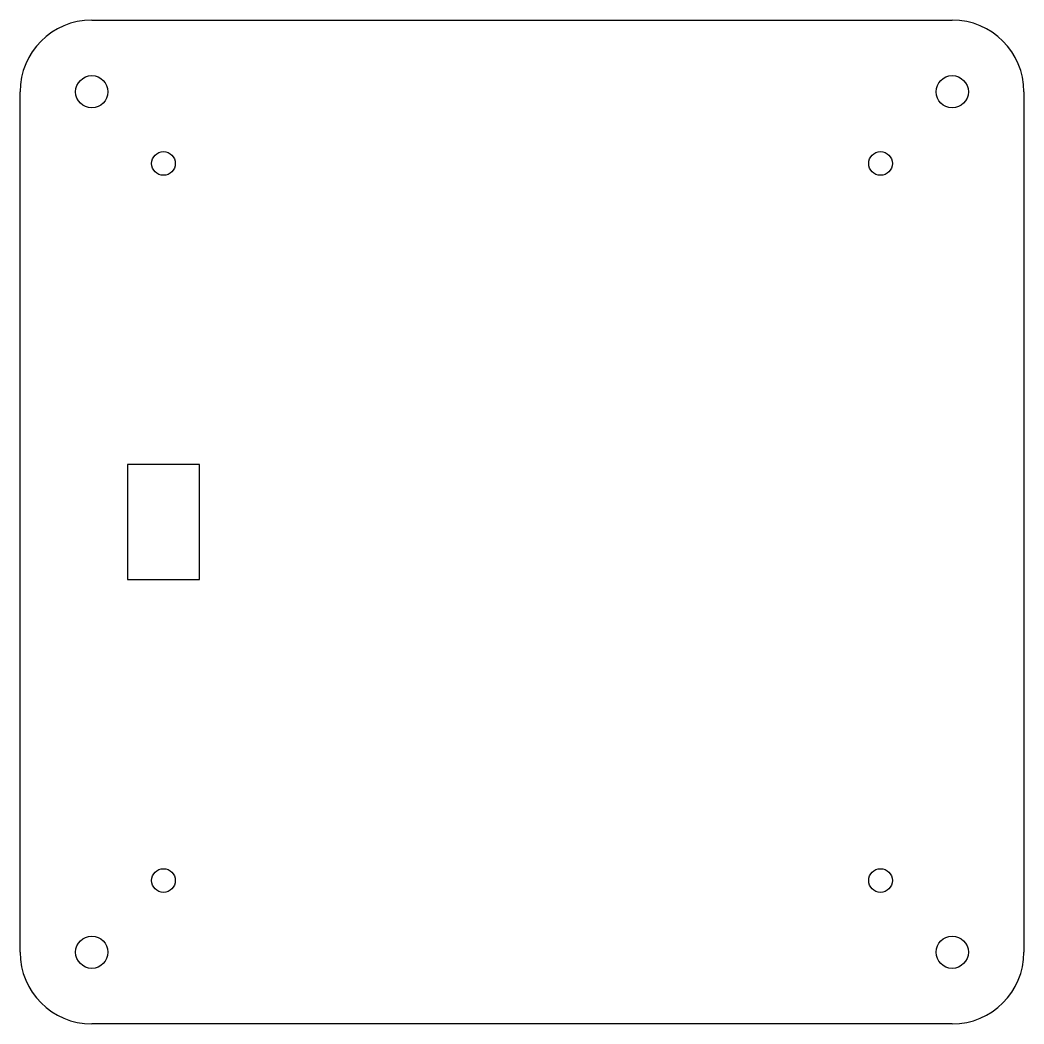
# Model space of a CAD drawing. Header units: millimetres. Extents: x -70 to 70, y -70 to 70.
import ezdxf

# ---------------------------------------------------------------- set-up
doc = ezdxf.new("R2010")
doc.units = ezdxf.units.MM

msp = doc.modelspace()

# ---------------------------------------------------------------- linework, layer by layer
for p, q in [((-60, 70), (60, 70)), ((-70, -60), (-70, 60)), ((70, 60), (70, -60)), ((-45, 8), (-55, 8)), ((-55, 8), (-55, -8)), ((-45, -8), (-45, 8)), ((-55, -8), (-45, -8)), ((60, -70), (-60, -70))]:
    msp.add_line(p, q)
for centre, radius in [((-60, 60), 2.25), ((60, 60), 2.25), ((-50, 50), 1.65), ((50, 50), 1.65), ((-50, -50), 1.65), ((50, -50), 1.65), ((-60, -60), 2.25), ((60, -60), 2.25)]:
    msp.add_circle(centre, radius)
for centre, start, end in [((-60, 60), 90, 180), ((60, 60), 0, 90), ((-60, -60), 180, 270), ((60, -60), -90, 0)]:
    msp.add_arc(centre, 10, start, end)

doc.saveas('drawing.dxf')
